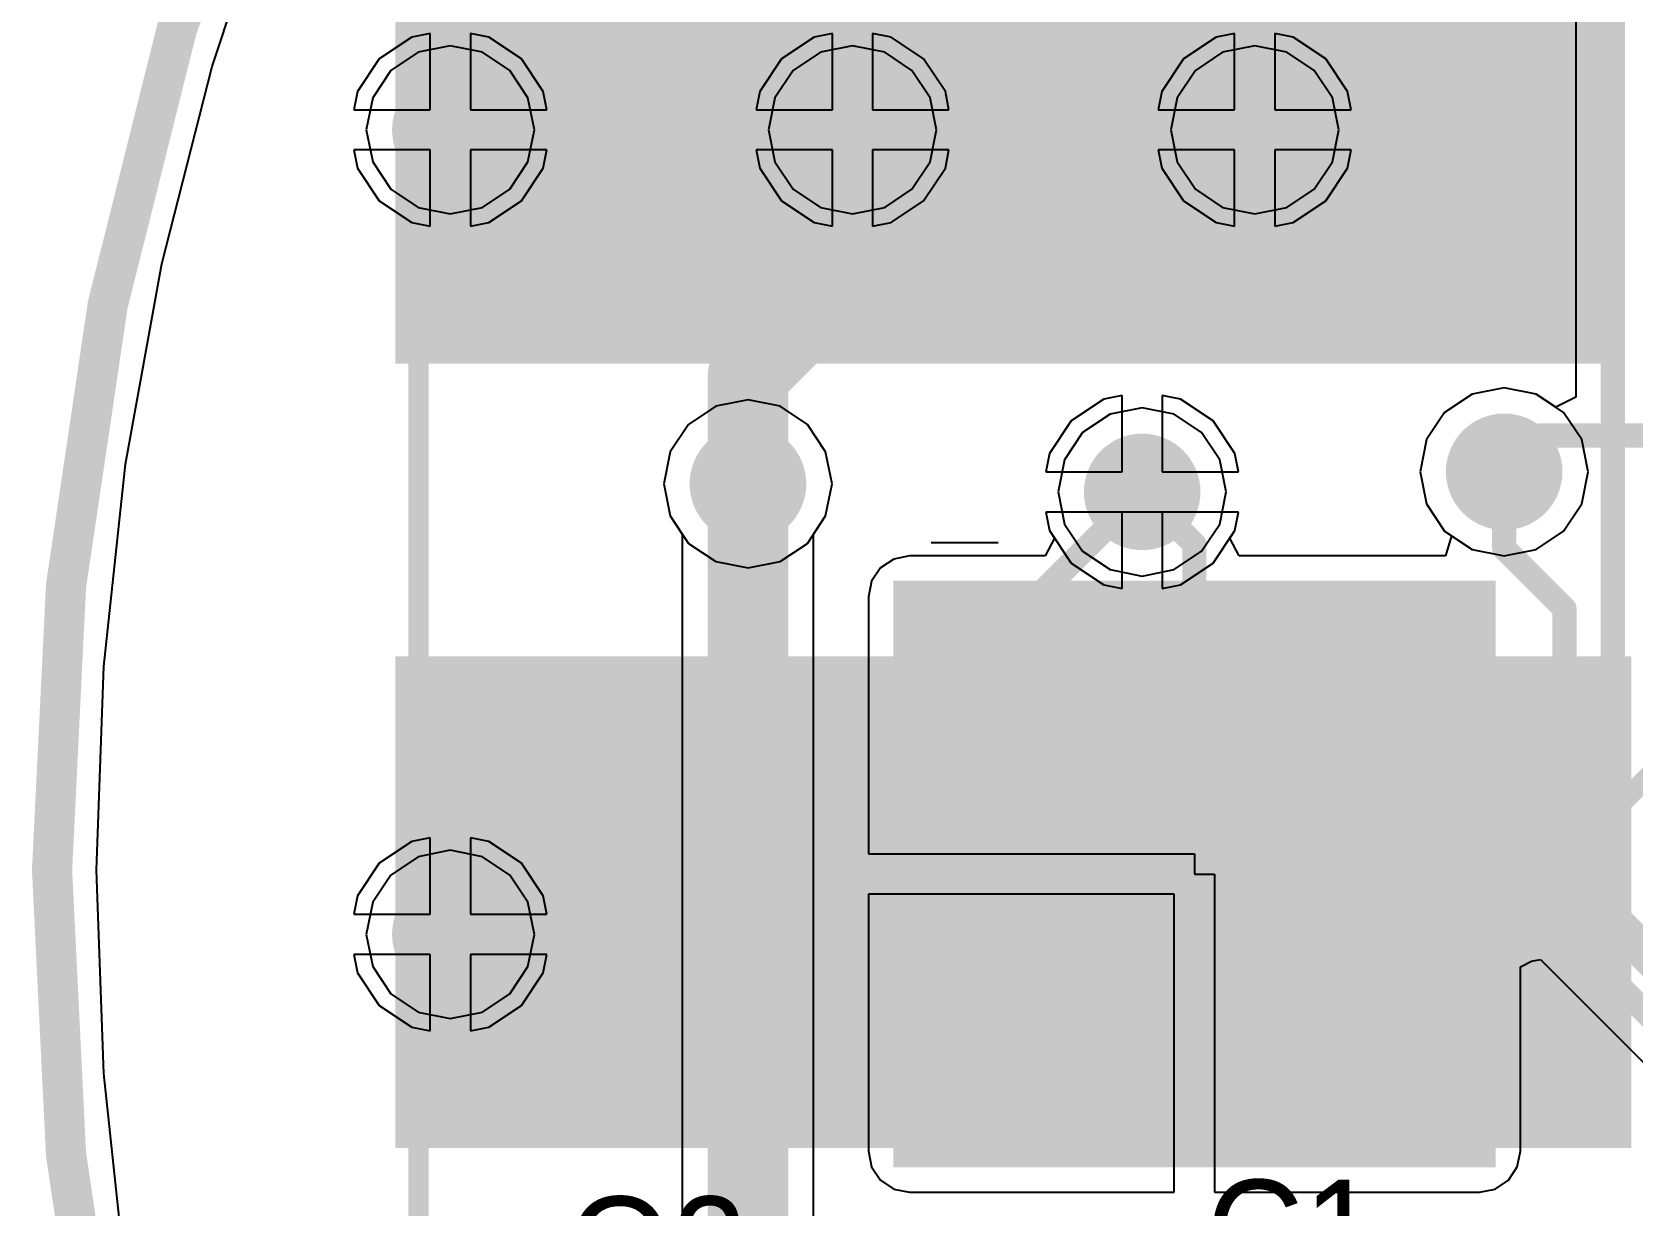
# Model space of a CAD drawing. Header units: millimetres. Extents: x 4 to 93, y 20 to 126.
# Drawn here: x 22.76 to 32.87, y 36.39 to 43.8 of the extents above; entities that cross this region are included whole.
import ezdxf

# ---------------------------------------------------------------- set-up
doc = ezdxf.new("R2010")
doc.units = ezdxf.units.MM
for name, color, linetype in [('BottomLayer', 5, 'Continuous'), ('BottomOverlay', 54, 'Continuous'), ('BottomPaste', 16, 'Continuous'), ('BottomSolder', 6, 'Continuous'), ('KeepOutLayer', 6, 'Continuous'), ('MidLayer1', 16, 'Continuous'), ('MidLayer2', 76, 'Continuous'), ('MultiLayer', 9, 'Continuous'), ('TopLayer', 1, 'Continuous'), ('TopOverlay', 2, 'Continuous'), ('TopPaste', 8, 'Continuous'), ('TopSolder', 216, 'Continuous'), ('ViaHoleLayer', 16, 'Continuous')]:
    doc.layers.add(name, color=color, linetype=linetype)

# ---------------------------------------------------------------- blocks, each defined once
blk = doc.blocks.new('B____________B_6')
at = {"layer": 'BottomLayer'}
blk.add_solid([(6.3, -1.8), (9.8, -1.8), (6.3, 1.8), (9.8, 1.8)], dxfattribs=at)
at = {"layer": 'BottomOverlay', "const_width": 0.127}
for points in [[(0, 4.9), (16.1, 4.9)], [(8.064, -2.264), (3.429, -6.9)], [(8.064, -2.264), (12.7, -6.9)]]:
    blk.add_lwpolyline(points, dxfattribs=at)
at = {"layer": 'BottomOverlay', "const_width": 0.0635}
blk.add_lwpolyline([(8.033, -2.264, 1), (8.096, -2.264, 1)], format="xyb", close=True, dxfattribs=at)
blk.add_lwpolyline([(8.033, -2.264, 1), (8.096, -2.264, 1)], format="xyb", close=True, dxfattribs=at)
at = {"layer": 'BottomPaste'}
blk.add_solid([(6.3, -1.8), (9.8, -1.8), (6.3, 1.8), (9.8, 1.8)], dxfattribs=at)
at = {"layer": 'BottomSolder'}
blk.add_solid([(6.198, -1.902), (9.902, -1.902), (6.198, 1.902), (9.902, 1.902)], dxfattribs=at)
blk = doc.blocks.new('PCBC_________1_48')
at = {"layer": 'TopLayer'}
for points in [[(0.06, 5.027), (7.56, 5.027), (0.06, 7.927), (7.56, 7.927)], [(0.06, 0.074), (7.66, 0.074), (0.06, 2.974), (7.66, 2.974)]]:
    blk.add_solid(points, dxfattribs=at)
at = {"layer": 'TopPaste'}
for points in [[(0.06, 5.027), (7.56, 5.027), (0.06, 7.927), (7.56, 7.927)], [(0.06, 0.074), (7.66, 0.074), (0.06, 2.974), (7.66, 2.974)]]:
    blk.add_solid(points, dxfattribs=at)
at = {"layer": 'TopSolder'}
for points in [[(-0.042, 4.925), (7.662, 4.925), (-0.042, 8.029), (7.662, 8.029)], [(-0.042, -0.028), (7.762, -0.028), (-0.042, 3.076), (7.762, 3.076)]]:
    blk.add_solid(points, dxfattribs=at)

msp = doc.modelspace()

# ---------------------------------------------------------------- linework, layer by layer
at = {"layer": 'BottomLayer'}
for p, q in [((32.508, 48.375), (32.508, 41.492)), ((23.895, 43.58), (24.301, 44.799)), ((25.273, 43.789), (25.157, 43.766)), ((25.273, 43.307), (25.273, 43.789)), ((25.643, 43.766), (25.527, 43.789)), ((25.527, 43.789), (25.527, 43.307)), ((27.813, 43.789), (27.697, 43.766)), ((27.813, 43.307), (27.813, 43.789)), ((28.183, 43.766), (28.067, 43.789)), ((28.067, 43.789), (28.067, 43.307)), ((30.353, 43.789), (30.237, 43.766)), ((30.353, 43.307), (30.353, 43.789)), ((30.723, 43.766), (30.607, 43.789)), ((30.607, 43.789), (30.607, 43.307)), ((25.157, 43.766), (24.951, 43.629)), ((25.849, 43.629), (25.643, 43.766)), ((27.697, 43.766), (27.491, 43.629)), ((28.389, 43.629), (28.183, 43.766)), ((30.237, 43.766), (30.031, 43.629)), ((30.929, 43.629), (30.723, 43.766)), ((23.578, 42.334), (23.895, 43.58)), ((24.951, 43.629), (24.814, 43.423)), ((25.986, 43.423), (25.849, 43.629)), ((27.491, 43.629), (27.354, 43.423)), ((28.526, 43.423), (28.389, 43.629)), ((30.031, 43.629), (29.894, 43.423)), ((31.066, 43.423), (30.929, 43.629)), ((24.814, 43.423), (24.791, 43.307)), ((26.009, 43.307), (25.986, 43.423)), ((27.354, 43.423), (27.331, 43.307)), ((28.549, 43.307), (28.526, 43.423)), ((29.894, 43.423), (29.871, 43.307)), ((31.089, 43.307), (31.066, 43.423)), ((24.791, 43.307), (25.273, 43.307)), ((25.527, 43.307), (26.009, 43.307)), ((27.331, 43.307), (27.813, 43.307)), ((28.067, 43.307), (28.549, 43.307)), ((29.871, 43.307), (30.353, 43.307)), ((30.607, 43.307), (31.089, 43.307)), ((25.273, 43.053), (24.791, 43.053)), ((24.791, 43.053), (24.814, 42.937)), ((25.273, 42.571), (25.273, 43.053)), ((26.009, 43.053), (25.527, 43.053)), ((25.527, 43.053), (25.527, 42.571)), ((25.986, 42.937), (26.009, 43.053)), ((27.813, 43.053), (27.331, 43.053)), ((27.331, 43.053), (27.354, 42.937)), ((27.813, 42.571), (27.813, 43.053)), ((28.549, 43.053), (28.067, 43.053)), ((28.067, 43.053), (28.067, 42.571)), ((28.526, 42.937), (28.549, 43.053)), ((30.353, 43.053), (29.871, 43.053)), ((29.871, 43.053), (29.894, 42.937)), ((30.353, 42.571), (30.353, 43.053)), ((31.089, 43.053), (30.607, 43.053)), ((30.607, 43.053), (30.607, 42.571)), ((31.066, 42.937), (31.089, 43.053)), ((24.814, 42.937), (24.951, 42.731)), ((25.849, 42.731), (25.986, 42.937)), ((27.354, 42.937), (27.491, 42.731)), ((28.389, 42.731), (28.526, 42.937)), ((29.894, 42.937), (30.031, 42.731)), ((30.929, 42.731), (31.066, 42.937)), ((24.951, 42.731), (25.157, 42.594)), ((25.643, 42.594), (25.849, 42.731)), ((27.491, 42.731), (27.697, 42.594)), ((28.183, 42.594), (28.389, 42.731)), ((30.031, 42.731), (30.237, 42.594)), ((30.723, 42.594), (30.929, 42.731)), ((25.157, 42.594), (25.273, 42.571)), ((25.527, 42.571), (25.643, 42.594)), ((27.697, 42.594), (27.813, 42.571)), ((28.067, 42.571), (28.183, 42.594)), ((30.237, 42.594), (30.353, 42.571)), ((30.607, 42.571), (30.723, 42.594)), ((23.349, 41.069), (23.578, 42.334)), ((27.28, 41.476), (27.076, 41.435)), ((27.483, 41.435), (27.28, 41.476)), ((29.526, 41.48), (29.32, 41.343)), ((29.642, 41.503), (29.526, 41.48)), ((29.642, 41.021), (29.642, 41.503)), ((30.012, 41.48), (29.896, 41.503)), ((29.896, 41.503), (29.896, 41.021)), ((30.217, 41.343), (30.012, 41.48)), ((31.852, 41.511), (31.679, 41.396)), ((32.055, 41.552), (31.852, 41.511)), ((32.258, 41.511), (32.055, 41.552)), ((32.381, 41.43), (32.258, 41.511)), ((32.508, 41.492), (32.381, 41.43)), ((27.076, 41.435), (26.904, 41.32)), ((27.655, 41.32), (27.483, 41.435)), ((31.679, 41.396), (31.564, 41.224)), ((26.904, 41.32), (26.789, 41.148)), ((27.77, 41.148), (27.655, 41.32)), ((29.32, 41.343), (29.183, 41.137)), ((30.355, 41.137), (30.217, 41.343)), ((26.789, 41.148), (26.749, 40.945)), ((27.811, 40.945), (27.77, 41.148)), ((31.564, 41.224), (31.524, 41.021)), ((23.212, 39.791), (23.349, 41.069)), ((29.183, 41.137), (29.16, 41.021)), ((30.378, 41.021), (30.355, 41.137)), ((29.16, 41.021), (29.642, 41.021)), ((29.896, 41.021), (30.378, 41.021)), ((31.524, 41.021), (31.564, 40.818)), ((26.749, 40.945), (26.789, 40.742)), ((27.77, 40.742), (27.811, 40.945)), ((30.378, 40.767), (29.16, 40.767)), ((29.16, 40.767), (29.183, 40.651)), ((30.355, 40.651), (30.378, 40.767)), ((31.564, 40.818), (31.679, 40.646)), ((26.789, 40.742), (26.865, 40.628)), ((27.694, 40.628), (27.77, 40.742)), ((29.183, 40.651), (29.215, 40.602)), ((30.322, 40.602), (30.355, 40.651)), ((31.679, 40.646), (31.722, 40.617)), ((26.865, 40.628), (26.865, 36.256)), ((27.694, 36.265), (27.694, 40.628)), ((29.215, 40.602), (29.156, 40.49)), ((30.382, 40.49), (30.322, 40.602)), ((31.722, 40.617), (31.684, 40.49)), ((28.2, 40.47), (28.116, 40.414)), ((28.299, 40.49), (28.2, 40.47)), ((29.156, 40.49), (28.299, 40.49)), ((31.684, 40.49), (30.382, 40.49)), ((28.116, 40.414), (28.06, 40.33)), ((28.06, 40.33), (28.04, 40.231)), ((28.04, 40.231), (28.04, 38.608)), ((23.166, 38.506), (23.212, 39.791)), ((25.157, 38.686), (24.951, 38.549)), ((25.273, 38.709), (25.157, 38.686)), ((25.273, 38.227), (25.273, 38.709)), ((25.643, 38.686), (25.527, 38.709)), ((25.527, 38.709), (25.527, 38.227)), ((25.849, 38.549), (25.643, 38.686)), ((24.951, 38.549), (24.814, 38.343)), ((25.986, 38.343), (25.849, 38.549)), ((28.04, 38.608), (30.099, 38.608)), ((30.099, 38.608), (30.099, 38.481)), ((23.212, 37.222), (23.166, 38.506)), ((30.099, 38.481), (30.226, 38.481)), ((30.226, 38.481), (30.226, 36.472)), ((24.814, 38.343), (24.791, 38.227)), ((26.009, 38.227), (25.986, 38.343)), ((29.972, 38.354), (28.04, 38.354)), ((28.04, 38.354), (28.04, 36.731)), ((29.972, 36.472), (29.972, 38.354)), ((24.791, 38.227), (25.273, 38.227)), ((25.527, 38.227), (26.009, 38.227)), ((25.273, 37.973), (24.791, 37.973)), ((24.791, 37.973), (24.814, 37.857)), ((25.273, 37.491), (25.273, 37.973)), ((26.009, 37.973), (25.527, 37.973)), ((25.527, 37.973), (25.527, 37.491)), ((25.986, 37.857), (26.009, 37.973)), ((32.158, 37.896), (32.227, 37.932)), ((32.227, 37.932), (32.285, 37.941)), ((32.285, 37.941), (33.803, 36.423)), ((24.814, 37.857), (24.951, 37.651)), ((25.849, 37.651), (25.986, 37.857)), ((32.158, 36.731), (32.158, 37.896)), ((24.951, 37.651), (25.157, 37.514)), ((25.643, 37.514), (25.849, 37.651)), ((25.157, 37.514), (25.273, 37.491)), ((25.527, 37.491), (25.643, 37.514)), ((23.349, 35.944), (23.212, 37.222)), ((28.04, 36.731), (28.06, 36.632)), ((32.138, 36.632), (32.158, 36.731)), ((28.06, 36.632), (28.116, 36.548)), ((32.082, 36.548), (32.138, 36.632)), ((28.116, 36.548), (28.2, 36.492)), ((31.998, 36.492), (32.082, 36.548)), ((28.2, 36.492), (28.299, 36.472)), ((28.299, 36.472), (29.972, 36.472)), ((30.226, 36.472), (31.899, 36.472)), ((31.899, 36.472), (31.998, 36.492))]:
    msp.add_line(p, q, dxfattribs=at)
for points, const_width in [([(32.741, 38.246), (32.741, 48.87)], 0.152), ([(27.28, 36.093), (27.28, 40.945)], 0.508), ([(32.055, 40.538), (32.055, 41.021)], 0.152), ([(29.769, 40.894), (30.099, 40.564)], 0.152), ([(30.099, 38.481), (30.099, 40.564)], 0.152), ([(32.055, 40.538), (32.436, 40.157)], 0.152), ([(32.436, 38.12), (32.436, 40.157)], 0.152), ([(32.741, 38.246), (34.817, 36.17)], 0.152), ([(32.436, 38.12), (34.036, 36.52)], 0.152)]:
    msp.add_lwpolyline(points, dxfattribs=dict(at, const_width=const_width))
for points, const_width in [([(25.216, 43.18, 1), (25.584, 43.18, 1)], 0.368), ([(27.756, 43.18, 1), (28.124, 43.18, 1)], 0.368), ([(30.296, 43.18, 1), (30.664, 43.18, 1)], 0.368), ([(31.871, 41.021, 1), (32.239, 41.021, 1)], 0.368), ([(27.095, 40.945, 1), (27.464, 40.945, 1)], 0.368), ([(29.585, 40.894, 1), (29.953, 40.894, 1)], 0.368), ([(27.153, 40.945, 1), (27.407, 40.945, 1)], 0.254), ([(32.017, 41.021, 1), (32.093, 41.021, 1)], 0.0762), ([(29.731, 40.894, 1), (29.807, 40.894, 1)], 0.0762), ([(30.061, 40.564, 1), (30.137, 40.564, 1)], 0.0762), ([(30.061, 40.564, 1), (30.137, 40.564, 1)], 0.0762), ([(32.017, 40.538, 1), (32.093, 40.538, 1)], 0.0762), ([(32.017, 40.538, 1), (32.093, 40.538, 1)], 0.0762), ([(32.398, 40.157, 1), (32.474, 40.157, 1)], 0.0762), ([(32.398, 40.157, 1), (32.474, 40.157, 1)], 0.0762), ([(30.061, 38.481, 1), (30.137, 38.481, 1)], 0.0762), ([(25.216, 38.1, 1), (25.584, 38.1, 1)], 0.368), ([(32.703, 38.246, 1), (32.779, 38.246, 1)], 0.0762), ([(32.703, 38.246, 1), (32.779, 38.246, 1)], 0.0762), ([(32.398, 38.12, 1), (32.474, 38.12, 1)], 0.0762), ([(32.398, 38.12, 1), (32.474, 38.12, 1)], 0.0762)]:
    msp.add_lwpolyline(points, format="xyb", close=True, dxfattribs=dict(at, const_width=const_width))
at = {"layer": 'BottomOverlay'}
msp.add_line((28.859, 40.572), (28.436, 40.572), dxfattribs=at)
at = {"layer": 'KeepOutLayer'}
for points, const_width in [([(59.461, 38.506, 1), (22.885, 38.506, 1)], 0.254), ([(22.822, 38.506, 1), (22.949, 38.506, 1)], 0.127)]:
    msp.add_lwpolyline(points, format="xyb", close=True, dxfattribs=dict(at, const_width=const_width))
at = {"layer": 'MidLayer1'}
for p, q in [((23.895, 43.58), (24.301, 44.799)), ((25.273, 43.789), (25.157, 43.766)), ((25.273, 43.307), (25.273, 43.789)), ((25.643, 43.766), (25.527, 43.789)), ((25.527, 43.789), (25.527, 43.307)), ((27.813, 43.789), (27.697, 43.766)), ((27.813, 43.307), (27.813, 43.789)), ((28.183, 43.766), (28.067, 43.789)), ((28.067, 43.789), (28.067, 43.307)), ((30.353, 43.789), (30.237, 43.766)), ((30.353, 43.307), (30.353, 43.789)), ((30.723, 43.766), (30.607, 43.789)), ((30.607, 43.789), (30.607, 43.307)), ((25.157, 43.766), (24.951, 43.629)), ((25.849, 43.629), (25.643, 43.766)), ((27.697, 43.766), (27.491, 43.629)), ((28.389, 43.629), (28.183, 43.766)), ((30.237, 43.766), (30.031, 43.629)), ((30.929, 43.629), (30.723, 43.766)), ((23.578, 42.334), (23.895, 43.58)), ((24.951, 43.629), (24.814, 43.423)), ((25.986, 43.423), (25.849, 43.629)), ((27.491, 43.629), (27.354, 43.423)), ((28.526, 43.423), (28.389, 43.629)), ((30.031, 43.629), (29.894, 43.423)), ((31.066, 43.423), (30.929, 43.629)), ((24.814, 43.423), (24.791, 43.307)), ((26.009, 43.307), (25.986, 43.423)), ((27.354, 43.423), (27.331, 43.307)), ((28.549, 43.307), (28.526, 43.423)), ((29.894, 43.423), (29.871, 43.307)), ((31.089, 43.307), (31.066, 43.423)), ((24.791, 43.307), (25.273, 43.307)), ((25.527, 43.307), (26.009, 43.307)), ((27.331, 43.307), (27.813, 43.307)), ((28.067, 43.307), (28.549, 43.307)), ((29.871, 43.307), (30.353, 43.307)), ((30.607, 43.307), (31.089, 43.307)), ((25.273, 43.053), (24.791, 43.053)), ((24.791, 43.053), (24.814, 42.937)), ((25.273, 42.571), (25.273, 43.053)), ((26.009, 43.053), (25.527, 43.053)), ((25.527, 43.053), (25.527, 42.571)), ((25.986, 42.937), (26.009, 43.053)), ((27.813, 43.053), (27.331, 43.053)), ((27.331, 43.053), (27.354, 42.937)), ((27.813, 42.571), (27.813, 43.053)), ((28.549, 43.053), (28.067, 43.053)), ((28.067, 43.053), (28.067, 42.571)), ((28.526, 42.937), (28.549, 43.053)), ((30.353, 43.053), (29.871, 43.053)), ((29.871, 43.053), (29.894, 42.937)), ((30.353, 42.571), (30.353, 43.053)), ((31.089, 43.053), (30.607, 43.053)), ((30.607, 43.053), (30.607, 42.571)), ((31.066, 42.937), (31.089, 43.053)), ((24.814, 42.937), (24.951, 42.731)), ((25.849, 42.731), (25.986, 42.937)), ((27.354, 42.937), (27.491, 42.731)), ((28.389, 42.731), (28.526, 42.937)), ((29.894, 42.937), (30.031, 42.731)), ((30.929, 42.731), (31.066, 42.937)), ((24.951, 42.731), (25.157, 42.594)), ((25.643, 42.594), (25.849, 42.731)), ((27.491, 42.731), (27.697, 42.594)), ((28.183, 42.594), (28.389, 42.731)), ((30.031, 42.731), (30.237, 42.594)), ((30.723, 42.594), (30.929, 42.731)), ((25.157, 42.594), (25.273, 42.571)), ((25.527, 42.571), (25.643, 42.594)), ((27.697, 42.594), (27.813, 42.571)), ((28.067, 42.571), (28.183, 42.594)), ((30.237, 42.594), (30.353, 42.571)), ((30.607, 42.571), (30.723, 42.594)), ((23.349, 41.069), (23.578, 42.334)), ((27.28, 41.476), (27.076, 41.435)), ((27.483, 41.435), (27.28, 41.476)), ((29.526, 41.48), (29.32, 41.343)), ((29.642, 41.503), (29.526, 41.48)), ((29.642, 41.021), (29.642, 41.503)), ((30.012, 41.48), (29.896, 41.503)), ((29.896, 41.503), (29.896, 41.021)), ((30.217, 41.343), (30.012, 41.48)), ((31.852, 41.511), (31.679, 41.396)), ((32.055, 41.552), (31.852, 41.511)), ((32.258, 41.511), (32.055, 41.552)), ((32.43, 41.396), (32.258, 41.511)), ((27.076, 41.435), (26.904, 41.32)), ((27.655, 41.32), (27.483, 41.435)), ((31.679, 41.396), (31.564, 41.224)), ((32.545, 41.224), (32.43, 41.396)), ((26.904, 41.32), (26.789, 41.148)), ((27.77, 41.148), (27.655, 41.32)), ((29.32, 41.343), (29.183, 41.137)), ((30.355, 41.137), (30.217, 41.343)), ((26.789, 41.148), (26.749, 40.945)), ((27.811, 40.945), (27.77, 41.148)), ((31.564, 41.224), (31.524, 41.021)), ((32.586, 41.021), (32.545, 41.224)), ((23.212, 39.791), (23.349, 41.069)), ((29.183, 41.137), (29.16, 41.021)), ((30.378, 41.021), (30.355, 41.137)), ((29.16, 41.021), (29.642, 41.021)), ((29.896, 41.021), (30.378, 41.021)), ((31.524, 41.021), (31.564, 40.818)), ((32.545, 40.818), (32.586, 41.021)), ((26.749, 40.945), (26.789, 40.742)), ((27.77, 40.742), (27.811, 40.945)), ((29.642, 40.767), (29.16, 40.767)), ((29.16, 40.767), (29.183, 40.651)), ((29.642, 40.285), (29.642, 40.767)), ((30.378, 40.767), (29.896, 40.767)), ((29.896, 40.767), (29.896, 40.285)), ((30.355, 40.651), (30.378, 40.767)), ((31.564, 40.818), (31.679, 40.646)), ((32.43, 40.646), (32.545, 40.818)), ((26.789, 40.742), (26.904, 40.569)), ((27.655, 40.569), (27.77, 40.742)), ((29.183, 40.651), (29.32, 40.445)), ((30.217, 40.445), (30.355, 40.651)), ((31.679, 40.646), (31.852, 40.531)), ((32.258, 40.531), (32.43, 40.646)), ((26.904, 40.569), (27.076, 40.454)), ((27.483, 40.454), (27.655, 40.569)), ((27.076, 40.454), (27.28, 40.414)), ((27.28, 40.414), (27.483, 40.454)), ((29.32, 40.445), (29.526, 40.308)), ((30.012, 40.308), (30.217, 40.445)), ((31.852, 40.531), (32.055, 40.49)), ((32.055, 40.49), (32.258, 40.531)), ((29.526, 40.308), (29.642, 40.285)), ((29.896, 40.285), (30.012, 40.308)), ((23.166, 38.506), (23.212, 39.791)), ((25.157, 38.686), (24.951, 38.549)), ((25.273, 38.709), (25.157, 38.686)), ((25.273, 38.227), (25.273, 38.709)), ((25.643, 38.686), (25.527, 38.709)), ((25.527, 38.709), (25.527, 38.227)), ((25.849, 38.549), (25.643, 38.686)), ((24.951, 38.549), (24.814, 38.343)), ((25.986, 38.343), (25.849, 38.549)), ((23.212, 37.222), (23.166, 38.506)), ((24.814, 38.343), (24.791, 38.227)), ((26.009, 38.227), (25.986, 38.343)), ((24.791, 38.227), (25.273, 38.227)), ((25.527, 38.227), (26.009, 38.227)), ((25.273, 37.973), (24.791, 37.973)), ((24.791, 37.973), (24.814, 37.857)), ((25.273, 37.491), (25.273, 37.973)), ((26.009, 37.973), (25.527, 37.973)), ((25.527, 37.973), (25.527, 37.491)), ((25.986, 37.857), (26.009, 37.973)), ((24.814, 37.857), (24.951, 37.651)), ((25.849, 37.651), (25.986, 37.857)), ((24.951, 37.651), (25.157, 37.514)), ((25.643, 37.514), (25.849, 37.651)), ((25.157, 37.514), (25.273, 37.491)), ((25.527, 37.491), (25.643, 37.514)), ((23.349, 35.944), (23.212, 37.222))]:
    msp.add_line(p, q, dxfattribs=at)
at = {"layer": 'MidLayer1', "const_width": 0.368}
for points in [[(25.216, 43.18, 1), (25.584, 43.18, 1)], [(27.756, 43.18, 1), (28.124, 43.18, 1)], [(30.296, 43.18, 1), (30.664, 43.18, 1)], [(31.871, 41.021, 1), (32.239, 41.021, 1)], [(27.095, 40.945, 1), (27.464, 40.945, 1)], [(29.585, 40.894, 1), (29.953, 40.894, 1)], [(25.216, 38.1, 1), (25.584, 38.1, 1)]]:
    msp.add_lwpolyline(points, format="xyb", close=True, dxfattribs=at)
at = {"layer": 'MidLayer2'}
for p, q in [((23.895, 43.58), (24.301, 44.799)), ((25.4, 43.711), (25.197, 43.67)), ((25.603, 43.67), (25.4, 43.711)), ((27.94, 43.711), (27.737, 43.67)), ((28.143, 43.67), (27.94, 43.711)), ((30.48, 43.711), (30.277, 43.67)), ((30.683, 43.67), (30.48, 43.711)), ((23.578, 42.334), (23.895, 43.58)), ((25.197, 43.67), (25.025, 43.555)), ((25.775, 43.555), (25.603, 43.67)), ((27.737, 43.67), (27.565, 43.555)), ((28.315, 43.555), (28.143, 43.67)), ((30.277, 43.67), (30.105, 43.555)), ((30.855, 43.555), (30.683, 43.67)), ((25.025, 43.555), (24.91, 43.383)), ((25.89, 43.383), (25.775, 43.555)), ((27.565, 43.555), (27.45, 43.383)), ((28.43, 43.383), (28.315, 43.555)), ((30.105, 43.555), (29.99, 43.383)), ((30.97, 43.383), (30.855, 43.555)), ((24.91, 43.383), (24.869, 43.18)), ((25.931, 43.18), (25.89, 43.383)), ((27.45, 43.383), (27.409, 43.18)), ((28.471, 43.18), (28.43, 43.383)), ((29.99, 43.383), (29.949, 43.18)), ((31.011, 43.18), (30.97, 43.383)), ((24.869, 43.18), (24.91, 42.977)), ((25.89, 42.977), (25.931, 43.18)), ((27.409, 43.18), (27.45, 42.977)), ((28.43, 42.977), (28.471, 43.18)), ((29.949, 43.18), (29.99, 42.977)), ((30.97, 42.977), (31.011, 43.18)), ((24.91, 42.977), (25.025, 42.805)), ((25.775, 42.805), (25.89, 42.977)), ((27.45, 42.977), (27.565, 42.805)), ((28.315, 42.805), (28.43, 42.977)), ((29.99, 42.977), (30.105, 42.805)), ((30.855, 42.805), (30.97, 42.977)), ((25.025, 42.805), (25.197, 42.69)), ((25.603, 42.69), (25.775, 42.805)), ((27.565, 42.805), (27.737, 42.69)), ((28.143, 42.69), (28.315, 42.805)), ((30.105, 42.805), (30.277, 42.69)), ((30.683, 42.69), (30.855, 42.805)), ((25.197, 42.69), (25.4, 42.649)), ((25.4, 42.649), (25.603, 42.69)), ((27.737, 42.69), (27.94, 42.649)), ((27.94, 42.649), (28.143, 42.69)), ((30.277, 42.69), (30.48, 42.649)), ((30.48, 42.649), (30.683, 42.69)), ((23.349, 41.069), (23.578, 42.334)), ((27.28, 41.476), (27.076, 41.435)), ((27.483, 41.435), (27.28, 41.476)), ((31.852, 41.511), (31.679, 41.396)), ((32.055, 41.552), (31.852, 41.511)), ((32.258, 41.511), (32.055, 41.552)), ((32.43, 41.396), (32.258, 41.511)), ((27.076, 41.435), (26.904, 41.32)), ((27.655, 41.32), (27.483, 41.435)), ((29.566, 41.384), (29.393, 41.269)), ((29.769, 41.425), (29.566, 41.384)), ((29.972, 41.384), (29.769, 41.425)), ((30.144, 41.269), (29.972, 41.384)), ((31.679, 41.396), (31.564, 41.224)), ((32.545, 41.224), (32.43, 41.396)), ((26.904, 41.32), (26.789, 41.148)), ((27.77, 41.148), (27.655, 41.32)), ((29.393, 41.269), (29.278, 41.097)), ((30.259, 41.097), (30.144, 41.269)), ((26.789, 41.148), (26.749, 40.945)), ((27.811, 40.945), (27.77, 41.148)), ((31.564, 41.224), (31.524, 41.021)), ((32.586, 41.021), (32.545, 41.224)), ((23.212, 39.791), (23.349, 41.069)), ((29.278, 41.097), (29.238, 40.894)), ((30.3, 40.894), (30.259, 41.097)), ((31.524, 41.021), (31.564, 40.818)), ((32.545, 40.818), (32.586, 41.021)), ((26.749, 40.945), (26.789, 40.742)), ((27.77, 40.742), (27.811, 40.945)), ((29.238, 40.894), (29.278, 40.691)), ((30.259, 40.691), (30.3, 40.894)), ((31.564, 40.818), (31.679, 40.646)), ((32.43, 40.646), (32.545, 40.818)), ((26.789, 40.742), (26.904, 40.569)), ((27.655, 40.569), (27.77, 40.742)), ((29.278, 40.691), (29.393, 40.519)), ((30.144, 40.519), (30.259, 40.691)), ((31.679, 40.646), (31.852, 40.531)), ((32.258, 40.531), (32.43, 40.646)), ((26.904, 40.569), (27.076, 40.454)), ((27.483, 40.454), (27.655, 40.569)), ((27.076, 40.454), (27.28, 40.414)), ((27.28, 40.414), (27.483, 40.454)), ((29.393, 40.519), (29.566, 40.404)), ((29.972, 40.404), (30.144, 40.519)), ((31.852, 40.531), (32.055, 40.49)), ((32.055, 40.49), (32.258, 40.531)), ((29.566, 40.404), (29.769, 40.363)), ((29.769, 40.363), (29.972, 40.404)), ((23.166, 38.506), (23.212, 39.791)), ((25.4, 38.631), (25.197, 38.59)), ((25.603, 38.59), (25.4, 38.631)), ((25.197, 38.59), (25.025, 38.475)), ((25.775, 38.475), (25.603, 38.59)), ((23.212, 37.222), (23.166, 38.506)), ((25.025, 38.475), (24.91, 38.303)), ((25.89, 38.303), (25.775, 38.475)), ((24.91, 38.303), (24.869, 38.1)), ((25.931, 38.1), (25.89, 38.303)), ((24.869, 38.1), (24.91, 37.897)), ((25.89, 37.897), (25.931, 38.1)), ((24.91, 37.897), (25.025, 37.725)), ((25.775, 37.725), (25.89, 37.897)), ((25.025, 37.725), (25.197, 37.61)), ((25.603, 37.61), (25.775, 37.725)), ((25.197, 37.61), (25.4, 37.569)), ((25.4, 37.569), (25.603, 37.61)), ((23.349, 35.944), (23.212, 37.222))]:
    msp.add_line(p, q, dxfattribs=at)
at = {"layer": 'MidLayer2', "const_width": 0.368}
for points in [[(25.216, 43.18, 1), (25.584, 43.18, 1)], [(27.756, 43.18, 1), (28.124, 43.18, 1)], [(30.296, 43.18, 1), (30.664, 43.18, 1)], [(31.871, 41.021, 1), (32.239, 41.021, 1)], [(27.095, 40.945, 1), (27.464, 40.945, 1)], [(29.585, 40.894, 1), (29.953, 40.894, 1)], [(25.216, 38.1, 1), (25.584, 38.1, 1)]]:
    msp.add_lwpolyline(points, format="xyb", close=True, dxfattribs=at)
at = {"layer": 'MultiLayer', "const_width": 0.368}
for points in [[(25.216, 43.18, 1), (25.584, 43.18, 1)], [(27.756, 43.18, 1), (28.124, 43.18, 1)], [(30.296, 43.18, 1), (30.664, 43.18, 1)], [(31.871, 41.021, 1), (32.239, 41.021, 1)], [(27.095, 40.945, 1), (27.464, 40.945, 1)], [(29.585, 40.894, 1), (29.953, 40.894, 1)], [(25.216, 38.1, 1), (25.584, 38.1, 1)]]:
    msp.add_lwpolyline(points, format="xyb", close=True, dxfattribs=at)
at = {"layer": 'TopLayer'}
for points, const_width in [([(28.219, 43.942), (28.905, 43.256)], 0.152), ([(27.28, 41.631), (28.905, 43.256)], 0.508), ([(27.28, 40.945), (27.28, 41.631)], 0.508), ([(32.055, 41.021), (32.283, 41.25)], 0.152), ([(32.283, 41.25), (34.291, 41.25)], 0.152), ([(28.955, 40.08), (29.769, 40.894)], 0.152), ([(28.955, 38.303), (28.955, 40.08)], 0.152)]:
    msp.add_lwpolyline(points, dxfattribs=dict(at, const_width=const_width))
for points, const_width in [([(28.778, 43.256, 1), (29.032, 43.256, 1)], 0.254), ([(28.867, 43.256, 1), (28.943, 43.256, 1)], 0.0762), ([(27.153, 41.631, 1), (27.407, 41.631, 1)], 0.254), ([(27.153, 41.631, 1), (27.407, 41.631, 1)], 0.254), ([(31.871, 41.021, 1), (32.239, 41.021, 1)], 0.368), ([(27.095, 40.945, 1), (27.464, 40.945, 1)], 0.368), ([(29.585, 40.894, 1), (29.953, 40.894, 1)], 0.368), ([(32.245, 41.25, 1), (32.322, 41.25, 1)], 0.0762), ([(32.245, 41.25, 1), (32.322, 41.25, 1)], 0.0762), ([(27.153, 40.945, 1), (27.407, 40.945, 1)], 0.254), ([(32.017, 41.021, 1), (32.093, 41.021, 1)], 0.0762), ([(29.731, 40.894, 1), (29.807, 40.894, 1)], 0.0762), ([(28.917, 40.08, 1), (28.993, 40.08, 1)], 0.0762), ([(28.917, 40.08, 1), (28.993, 40.08, 1)], 0.0762), ([(28.917, 38.303, 1), (28.993, 38.303, 1)], 0.0762)]:
    msp.add_lwpolyline(points, format="xyb", close=True, dxfattribs=dict(at, const_width=const_width))
at = {"layer": 'ViaHoleLayer', "const_width": 0.15}
for points in [[(25.325, 43.18, 1), (25.475, 43.18, 1)], [(27.865, 43.18, 1), (28.015, 43.18, 1)], [(30.405, 43.18, 1), (30.555, 43.18, 1)], [(31.98, 41.021, 1), (32.13, 41.021, 1)], [(27.205, 40.945, 1), (27.355, 40.945, 1)], [(29.694, 40.894, 1), (29.844, 40.894, 1)], [(25.325, 38.1, 1), (25.475, 38.1, 1)]]:
    msp.add_lwpolyline(points, format="xyb", close=True, dxfattribs=at)

# ---------------------------------------------------------------- block references
for name, p, rotation in [('B____________B_6', (30.099, 30.431), 90), ('PCBC_________1_48', (25.095, 36.779), 360)]:
    msp.add_blockref(name, p, dxfattribs=dict(rotation=rotation))

# ---------------------------------------------------------------- texts
at = {"layer": 'TopOverlay'}
for s, p in [('C1', (30.175, 35.916)), ('Q2', (26.141, 35.81))]:
    msp.add_text(s, height=0.635, dxfattribs=at).set_placement(p)

doc.saveas('drawing.dxf')
